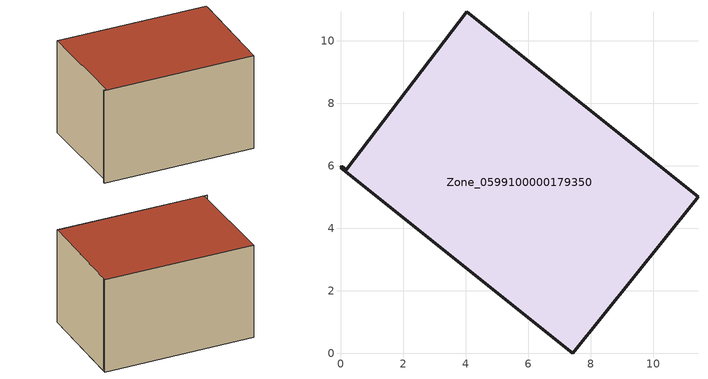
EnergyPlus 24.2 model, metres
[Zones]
Zone_0599100000179350
 floor ground (C_G): 0,5.93 0.04,5.98 0.19,5.87 4.04,10.93 11.43,5 11.32,4.87 7.43,0 z0.44
 wall outside (C_F): 4.04,10.93 0.19,5.87 0.04,5.98 0,5.93 7.43,0 11.32,4.87 11.43,5 4.04,10.93 z0.44:6.53
 roof outside (C_R): 11.43,5 4.04,10.93 0.19,5.87 0.04,5.98 0,5.93 7.43,0 11.32,4.87 z6.53
[BUILDING]
Pand.0599100000179350: North Axis=0; Terrain=City; Loads Convergence Tolerance Value=0.04; Temperature Convergence Tolerance Value=0.4; Solar Distribution=FullExterior; Maximum Number of Warmup Days=25; Minimum Number of Warmup Days=1
[Site:Location]
Rotterdam.The.Hague.AP_ZH_NLD Design_Conditions: Latitude=51.96; Longitude=4.45; Time Zone=1; Elevation=-4.5
[SITE:GROUNDTEMPERATURE:BUILDINGSURFACE]
18, 18, 18, 18, 18, 18, 18, 18, 18, 18, 18, 18
[MATERIAL] Thermal Absorptance=0.9; Solar Absorptance=0.7; Visible Absorptance=0.7
Name | Roughness | Thickness | Conductivity | Density | Specific Heat
G.TC.1946-1964 | MediumSmooth | 0.15 | 1 | 540 | 1210
F.TC.1946-1964 | Rough | 0.3 | 0.857143 | 1920 | 840
R.TC.1946-1964 | MediumRough | 0.2 | 0.235294 | 1500 | 1000
[CONSTRUCTION]
C_G: G.TC.1946-1964
C_F: F.TC.1946-1964
C_R: R.TC.1946-1964
[ZONE]
Zone_0599100000179350: Type=1; Multiplier=1; Ceiling Height=Autocalculate; Volume=Autocalculate; Floor Area=autocalculate; Part of Total Floor Area=Yes
[ZONEINFILTRATION:DESIGNFLOWRATE]
Infil_Zone_0599100000179350: Zone or ZoneList or Space or SpaceList=Zone_0599100000179350; Schedule=AlwaysOn; Design Flow Rate Calculation Method=Flow/Area; Flow Rate per Floor Area=0.003; Constant Term Coefficient=1; Temperature Term Coefficient=0; Velocity Term Coefficient=0; Velocity Squared Term Coefficient=0
[HVACTEMPLATE:ZONE:IDEALLOADSAIRSYSTEM]
Zone_0599100000179350: Maximum Heating Supply Air Temperature=50; Minimum Cooling Supply Air Temperature=13; Maximum Heating Supply Air Humidity Ratio=0.0156; Minimum Cooling Supply Air Humidity Ratio=0.0077; Heating Limit=NoLimit; Cooling Limit=NoLimit; Dehumidification Control Type=ConstantSensibleHeatRatio; Cooling Sensible Heat Ratio=0.7; Dehumidification Setpoint=60; Humidification Control Type=None; Humidification Setpoint=30; Outdoor Air Method=None; Outdoor Air Flow Rate per Person=0.00944; Outdoor Air Flow Rate per Zone Floor Area=0; Outdoor Air Flow Rate per Zone=0; Demand Controlled Ventilation Type=None; Outdoor Air Economizer Type=NoEconomizer; Heat Recovery Type=None; Sensible Heat Recovery Effectiveness=0.7; Latent Heat Recovery Effectiveness=0.65
[ZONECONTROL:THERMOSTAT]
ThermostatControl_Zone_0599100000179350: Zone or ZoneList=Zone_0599100000179350; Control Type Schedule=DualSetpointControlType; Control 1=Thermostat_Zone_0599100000179350; Temperature Difference Between Cutout And Setpoint=0
[THERMOSTATSETPOINT:DUALSETPOINT]
Thermostat_Zone_0599100000179350: Heating Setpoint Temperature Schedule=HeatingSetpoint_Zone_0599100000179350; Cooling Setpoint Temperature Schedule=CoolingSetpoint_Zone_0599100000179350
[SCHEDULE:COMPACT]
HeatingSetpoint_Zone_0599100000179350: Through: 12/31, For: AllDays, Until: 24:00, 21
CoolingSetpoint_Zone_0599100000179350: Through: 12/31, For: AllDays, Until: 24:00, 24
DualSetpointControlType: Through: 12/31, For: AllDays, Until: 24:00, 4
AlwaysOn: Through: 12/31, For: AllDays, Until: 24:00, 1
